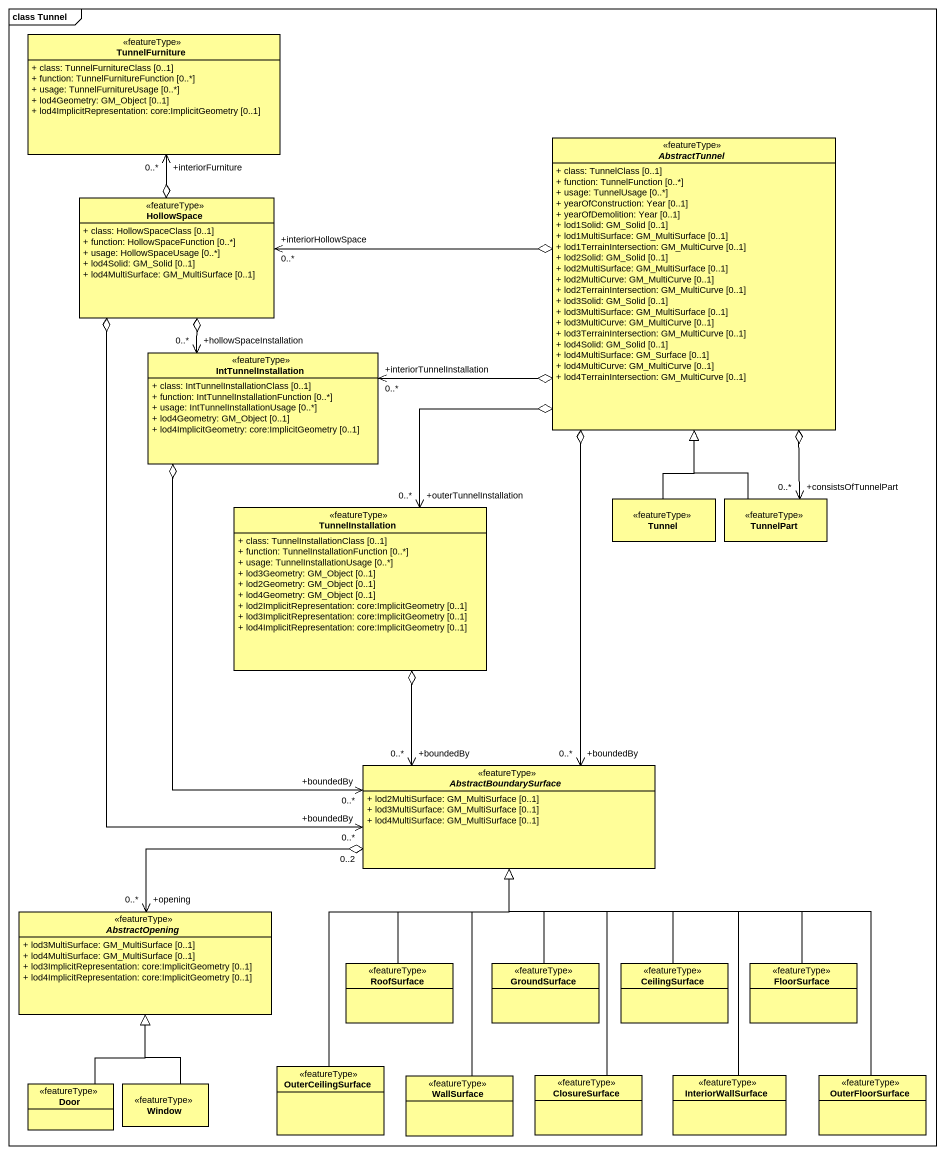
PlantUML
@startuml
mainframe class Tunnel
hide circle
hide empty members
skinparam classAttributeIconSize 0
class TunnelFurniture <<featureType>> #FFFE99 {
  + class: TunnelFurnitureClass [0..1]
  + function: TunnelFurnitureFunction [0..*]
  + usage: TunnelFurnitureUsage [0..*]
  + lod4Geometry: GM_Object [0..1]
  + lod4ImplicitRepresentation: core:ImplicitGeometry [0..1]
}
abstract class AbstractTunnel <<featureType>> #FFFE99 {
  + class: TunnelClass [0..1]
  + function: TunnelFunction [0..*]
  + usage: TunnelUsage [0..*]
  + yearOfConstruction: Year [0..1]
  + yearOfDemolition: Year [0..1]
  + lod1Solid: GM_Solid [0..1]
  + lod1MultiSurface: GM_MultiSurface [0..1]
  + lod1TerrainIntersection: GM_MultiCurve [0..1]
  + lod2Solid: GM_Solid [0..1]
  + lod2MultiSurface: GM_MultiSurface [0..1]
  + lod2MultiCurve: GM_MultiCurve [0..1]
  + lod2TerrainIntersection: GM_MultiCurve [0..1]
  + lod3Solid: GM_Solid [0..1]
  + lod3MultiSurface: GM_MultiSurface [0..1]
  + lod3MultiCurve: GM_MultiCurve [0..1]
  + lod3TerrainIntersection: GM_MultiCurve [0..1]
  + lod4Solid: GM_Solid [0..1]
  + lod4MultiSurface: GM_Surface [0..1]
  + lod4MultiCurve: GM_MultiCurve [0..1]
  + lod4TerrainIntersection: GM_MultiCurve [0..1]
}
class HollowSpace <<featureType>> #FFFE99 {
  + class: HollowSpaceClass [0..1]
  + function: HollowSpaceFunction [0..*]
  + usage: HollowSpaceUsage [0..*]
  + lod4Solid: GM_Solid [0..1]
  + lod4MultiSurface: GM_MultiSurface [0..1]
}
class IntTunnelInstallation <<featureType>> #FFFE99 {
  + class: IntTunnelInstallationClass [0..1]
  + function: IntTunnelInstallationFunction [0..*]
  + usage: IntTunnelInstallationUsage [0..*]
  + lod4Geometry: GM_Object [0..1]
  + lod4ImplicitGeometry: core:ImplicitGeometry [0..1]
}
class TunnelInstallation <<featureType>> #FFFE99 {
  + class: TunnelInstallationClass [0..1]
  + function: TunnelInstallationFunction [0..*]
  + usage: TunnelInstallationUsage [0..*]
  + lod3Geometry: GM_Object [0..1]
  + lod2Geometry: GM_Object [0..1]
  + lod4Geometry: GM_Object [0..1]
  + lod2ImplicitRepresentation: core:ImplicitGeometry [0..1]
  + lod3ImplicitRepresentation: core:ImplicitGeometry [0..1]
  + lod4ImplicitRepresentation: core:ImplicitGeometry [0..1]
}
class Tunnel <<featureType>> #FFFE99
class TunnelPart <<featureType>> #FFFE99
abstract class AbstractBoundarySurface <<featureType>> #FFFE99 {
  + lod2MultiSurface: GM_MultiSurface [0..1]
  + lod3MultiSurface: GM_MultiSurface [0..1]
  + lod4MultiSurface: GM_MultiSurface [0..1]
}
abstract class AbstractOpening <<featureType>> #FFFE99 {
  + lod3MultiSurface: GM_MultiSurface [0..1]
  + lod4MultiSurface: GM_MultiSurface [0..1]
  + lod3ImplicitRepresentation: core:ImplicitGeometry [0..1]
  + lod4ImplicitRepresentation: core:ImplicitGeometry [0..1]
}
class RoofSurface <<featureType>> #FFFE99
class GroundSurface <<featureType>> #FFFE99
class CeilingSurface <<featureType>> #FFFE99
class FloorSurface <<featureType>> #FFFE99
class OuterCeilingSurface <<featureType>> #FFFE99
class Door <<featureType>> #FFFE99
class Window <<featureType>> #FFFE99
class WallSurface <<featureType>> #FFFE99
class ClosureSurface <<featureType>> #FFFE99
class InteriorWallSurface <<featureType>> #FFFE99
class OuterFloorSurface <<featureType>> #FFFE99
TunnelFurniture "+interiorFurniture\n0..*" <--o HollowSpace
HollowSpace "+interiorHollowSpace\n0..*" <-right-o AbstractTunnel
IntTunnelInstallation "+interiorTunnelInstallation\n0..*" <-right-o AbstractTunnel
IntTunnelInstallation "+hollowSpaceInstallation\n0..*" <-up-o HollowSpace
TunnelInstallation "+outerTunnelInstallation\n0..*" <-up-o AbstractTunnel
Tunnel -up-|> AbstractTunnel
TunnelPart -up-|> AbstractTunnel
TunnelPart "+consistsOfTunnelPart\n0..*" <-up-o AbstractTunnel
AbstractBoundarySurface "+boundedBy\n0..*" <-up-o AbstractTunnel
AbstractBoundarySurface "+boundedBy\n0..*" <-up-o HollowSpace
AbstractBoundarySurface "+boundedBy\n0..*" <-up-o IntTunnelInstallation
AbstractBoundarySurface "+boundedBy\n0..*" <-up-o TunnelInstallation
AbstractOpening "+opening\n0..*" <-right-o "0..2" AbstractBoundarySurface
RoofSurface -up-|> AbstractBoundarySurface
GroundSurface -up-|> AbstractBoundarySurface
CeilingSurface -up-|> AbstractBoundarySurface
FloorSurface -left-|> AbstractBoundarySurface
OuterCeilingSurface -up-|> AbstractBoundarySurface
Door -up-|> AbstractOpening
Window -up-|> AbstractOpening
WallSurface -up-|> AbstractBoundarySurface
ClosureSurface -up-|> AbstractBoundarySurface
InteriorWallSurface -up-|> AbstractBoundarySurface
OuterFloorSurface -up-|> AbstractBoundarySurface
@enduml
